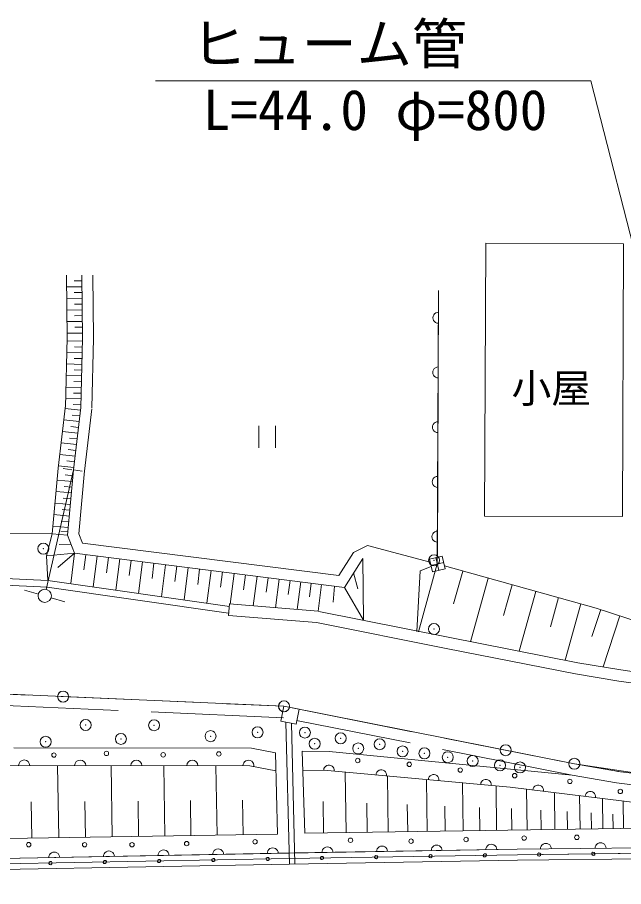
# Model space of a CAD drawing. Units: millimetres, scale not verified. Extents: x 40000 to 679997, y 20000 to 379998.
# Drawn here: x 471223 to 498707, y 301521 to 340938 of the extents above; entities that cross this region are included whole.
import ezdxf
from ezdxf.enums import TextEntityAlignment as Align

# ---------------------------------------------------------------- set-up
doc = ezdxf.new("R2010")
doc.units = ezdxf.units.MM
doc.header["$LTSCALE"] = 999.995
doc.header["$PDMODE"] = 32
doc.header["$PDSIZE"] = 500
doc.linetypes.add('DASHED', pattern=[7.5, 6, -1.5])
for name, color, linetype, lineweight in [('M-BGD', 7, 'Continuous', 13), ('M-BMK-ROW', 1, 'Continuous', 13), ('M-STR-HTXT', 7, 'Continuous', 13)]:
    doc.layers.add(name, color=color, linetype=linetype, lineweight=lineweight)
doc.layers.add('管理境界線', color=7, linetype='Continuous')
doc.styles.add('ＭＳ ゴシック', font='')
doc.styles.get('ＭＳ ゴシック').set_extended_font_data('MS Gothic')

# ---------------------------------------------------------------- blocks, each defined once
blk = doc.blocks.new('ﾌﾟﾛｯﾄﾏｰｸ-02_67')
at = {"color": 3, "linetype": 'Continuous', "lineweight": 13}
blk.add_circle((0, 0), 0.5, dxfattribs=at)
blk = doc.blocks.new('ﾌﾟﾛｯﾄﾏｰｸ-03_531')
at = {"color": 1, "linetype": 'Continuous', "lineweight": 13}
blk.add_circle((0, 0), 0.5, dxfattribs=at)
at = {"color": 1}
blk.add_point((0, 0), dxfattribs=at)
blk = doc.blocks.new('ﾌﾟﾛｯﾄﾏｰｸ-02_67_1')
at = {"color": 3, "linetype": 'Continuous', "lineweight": 13}
blk.add_circle((0, 0), 0.5, dxfattribs=at)

msp = doc.modelspace()

# ---------------------------------------------------------------- linework, layer by layer
at = {"layer": 'M-BGD'}
for p, q in [((492456, 330696), (492402.1, 318326.1)), ((498705.9, 330668.7), (492456, 330696)), ((498652, 318298.9), (498705.9, 330668.7)), ((474145.6, 329250.5), (474175.3, 326383.7)), ((474675.2, 326388.9), (474645.6, 329255.6)), ((474148.3, 328988), (473798.3, 328984.4)), ((474151, 328725.5), (473451.1, 328718.3)), ((474153.8, 328463), (473803.8, 328459.4)), ((490261.1, 316152), (490316.9, 328559)), ((490316.9, 328559), (490264.2, 316460.6)), ((474156.5, 328200.5), (473456.5, 328193.3)), ((474161.9, 327675.6), (473461.9, 327668.3)), ((474159.2, 327938.1), (473809.2, 327934.4)), ((474164.6, 327413.1), (473814.6, 327409.5)), ((474167.3, 327150.6), (473467.4, 327143.4)), ((474170, 326888.1), (473820.1, 326884.5)), ((474172.8, 326625.6), (473472.8, 326618.4)), ((474175.3, 326383.7), (474099.9, 323251.5)), ((474599.8, 323239.5), (474675.1, 326371.7)), ((474172.1, 326251.8), (473472.8, 326268.6)), ((474165.8, 325989.8), (473816.2, 325998.2)), ((474159.5, 325727.7), (473460.6, 325744.5)), ((474146.9, 325203.9), (473448.5, 325220.7)), ((474153.2, 325465.8), (473803.9, 325474.2)), ((474140.6, 324942.2), (473791.5, 324950.6)), ((474134.3, 324680.4), (473436.3, 324697.2)), ((474128, 324418.9), (473779.1, 324427.3)), ((474121.7, 324157.3), (473424.2, 324174.1)), ((474109.1, 323634.5), (473412.1, 323651.3)), ((474115.4, 323895.9), (473766.8, 323904.3)), ((474102.8, 323373.1), (473754.4, 323381.5)), ((474099.9, 323251.5), (473768, 320417.2)), ((474085.4, 323127.3), (473390.1, 323208.7)), ((474054.9, 322866.6), (473707.2, 322907.3)), ((474264.6, 320359), (474596.5, 323193.3)), ((474024.3, 322605.9), (473329.1, 322687.3)), ((473963.3, 322084.5), (473268, 322165.9)), ((473993.8, 322345.2), (473646.2, 322385.9)), ((482169.5, 322411.3), (482169.5, 321411.3)), ((482919.5, 321411.3), (482919.5, 322411.3)), ((473902.2, 321563), (473206.9, 321644.4)), ((473932.7, 321823.7), (473585.1, 321864.4)), ((473871.7, 321302.3), (473524, 321343)), ((473841.1, 321041.6), (473145.9, 321123)), ((473780.1, 320520.1), (473084.8, 320601.6)), ((473810.6, 320780.9), (473463, 320821.6)), ((473744.4, 320155.7), (473395.8, 320187.3)), ((473768, 320417.2), (473499.9, 317452.9)), ((474008.4, 317524), (474266, 320372.1)), ((473720.7, 319894.3), (473023.6, 319957.4)), ((473673.4, 319371.4), (472976.3, 319434.5)), ((473697.1, 319632.9), (473348.5, 319664.4)), ((473626.2, 318848.6), (472929, 318911.6)), ((473649.8, 319110), (473301.2, 319141.5)), ((473602.5, 318587.1), (473253.9, 318618.7)), ((473578.9, 318325.7), (472881.7, 318388.8)), ((473555.2, 318064.3), (473206.7, 318095.8)), ((492402.1, 318326.1), (498652, 318298.9)), ((473531.6, 317802.9), (472834.4, 317865.9)), ((472802.8, 317516), (468604, 317550)), ((473499.9, 317452.9), (472802.8, 317516)), ((473189.4, 317646.3), (473515, 317618.9)), ((473499.9, 317452.9), (473814.4, 316637.8)), ((474008.4, 317524), (474173.4, 317096.4)), ((473657.2, 317045.3), (473123.5, 317037.3)), ((474173.4, 317096.4), (485798.3, 315626.9)), ((486466.4, 316668.3), (487101.3, 316995.9)), ((487101.3, 316995.9), (489933, 316239.7)), ((473814.4, 316637.8), (472540.4, 316519.1)), ((473814.4, 316637.8), (473055.1, 315986.7)), ((473814.4, 316637.8), (473641.5, 315270)), ((473814.4, 316637.8), (486048.8, 315091.3)), ((474327.3, 316572.9), (474240.7, 315888.3)), ((485798.3, 315626.9), (486466.4, 316668.3)), ((474840.2, 316508.1), (474663.4, 315109.6)), ((475354.3, 316443.1), (475267.5, 315756.8)), ((475868.4, 316378.1), (475689.5, 314962.6)), ((476383.7, 316313), (476296.7, 315625.1)), ((476899, 316247.8), (476717.9, 314815.3)), ((477415.5, 316182.6), (477328.4, 315493.1)), ((486048.8, 315091.3), (486887.2, 316398.4)), ((490261.1, 316152), (489407.4, 313079.6)), ((489968.8, 316084.5), (490553.4, 316219.5)), ((490193.6, 316444.3), (490328.6, 315859.7)), ((477932, 316117.3), (477748.8, 314667.6)), ((478449.7, 316051.8), (478362.4, 315360.7)), ((478967.5, 315986.4), (478782.1, 314519.5)), ((479486.4, 315920.8), (479398.8, 315228.1)), ((480005.3, 315855.2), (479817.8, 314371.1)), ((480525.5, 315789.4), (480437.7, 315095.1)), ((486468, 315744.8), (486658.6, 315030.2)), ((497465, 314150.3), (490590.1, 316060.6)), ((491413.2, 315831.9), (490999, 314341.3)), ((472609, 315404), (480838.1, 314224.9)), ((481045.7, 315723.7), (480870.1, 314334.8)), ((481566.5, 315657.9), (481480.1, 314974.7)), ((482087.3, 315592), (481917.4, 314248.2)), ((482591.3, 315528.3), (482507.7, 314867.3)), ((483095.2, 315464.6), (482930.8, 314164.4)), ((483582.8, 315403), (483502, 314763.4)), ((484070.4, 315341.4), (483911.4, 314083.2)), ((492565.4, 315511.7), (491762.4, 312621.8)), ((471551.9, 314968.9), (472175.3, 314788.7)), ((472566.5, 315107), (480795.6, 313928)), ((484542.2, 315281.7), (484464, 314662.9)), ((485014, 315222.1), (484860.1, 314004.8)), ((485593.5, 315148.8), (485531.6, 314425)), ((486048.8, 315091.3), (486911.2, 313599)), ((493649.1, 315210.6), (493259.5, 313808.5)), ((472751.6, 314622), (473375, 314441.8)), ((494732.8, 314909.5), (493977.5, 312191.1)), ((495752.2, 314626.2), (495385.8, 313307.4)), ((496771.6, 314342.9), (496061.1, 311786.1)), ((503609.4, 312123.5), (497465, 314150.3)), ((497668.6, 314083.1), (497265.2, 312860.2)), ((498535.1, 313797.3), (497772.9, 311486.4)), ((483307.6, 309700.7), (483170.8, 309024.4)), ((483993.7, 309561.9), (483307.6, 309700.7)), ((483856.9, 308885.6), (483993.7, 309561.9)), ((483170.8, 309024.4), (483856.9, 308885.6)), ((483392.1, 308979.6), (483552.3, 302544.2)), ((483802.2, 302550.4), (483643.4, 308928.8)), ((471054.3, 307814.4), (481840.2, 307799.7)), ((481840.2, 307799.7), (482926.6, 307587.9)), ((481762.4, 306999.8), (470733.1, 307014.8)), ((473100.8, 303740.1), (473048.1, 307011.7)), ((475522.7, 303779.1), (475470.7, 307008.4)), ((477913.4, 303817.6), (477862.1, 307005.1)), ((480273.1, 303855.5), (480222.5, 307001.9)), ((482947, 306768.9), (481762.4, 306999.8)), ((485109.3, 306806.7), (484156.8, 306779.4)), ((485109.3, 306806.7), (484156.8, 306779.4)), ((493570.7, 306035.3), (485109.3, 306806.7)), ((493570.7, 306035.3), (485109.3, 306806.7)), ((486129.7, 303974.2), (486089.4, 306717.3)), ((488035.6, 304002.2), (487998.2, 306543.3)), ((489801, 304028.2), (489766.4, 306382.1)), ((491436.4, 304052.3), (491404.3, 306232.8)), ((492951.3, 304074.5), (492921.6, 306094.5)), ((500345, 305200.8), (493570.7, 306035.3)), ((493570.7, 306035.3), (500345, 305200.8)), ((494338.2, 304094.9), (494311, 305944.1)), ((495594.9, 304113.4), (495570.2, 305789)), ((496733.6, 304130.2), (496711.2, 305648.4)), ((497765.4, 304145.3), (497745.1, 305521.1)), ((471873.9, 303720.4), (471847.4, 305366.9)), ((474311.7, 303759.6), (474285.6, 305384.8)), ((476718, 303798.3), (476692.2, 305402.5)), ((479093.3, 303836.6), (479067.8, 305420)), ((481453, 303874.5), (481427.9, 305437.4)), ((485101.1, 303959.1), (485080.1, 305382.1)), ((487082.6, 303988.2), (487063.2, 305309.3)), ((488918.3, 304015.2), (488900.3, 305239)), ((490618.7, 304040.2), (490602, 305173.8)), ((492193.9, 304063.4), (492178.4, 305113.5)), ((498700.3, 304159.1), (498682, 305405.7)), ((493644.8, 304084.7), (493630.5, 305057.2)), ((494966.5, 304104.2), (494953.6, 304985.4)), ((496164.2, 304121.8), (496152.5, 304920.2)), ((497249.5, 304137.8), (497238.8, 304861.2)), ((498232.8, 304152.2), (498223.2, 304807.8)), ((483009.8, 303899.6), (483009.5, 303916.4)), ((503101.4, 304223.8), (484254.4, 303946.6)), ((470751.7, 303702.3), (483018.4, 303899.7)), ((493884.9, 303213.6), (483544.1, 303044.1)), ((493886.7, 303213.7), (483789.8, 303048.1)), ((512488.2, 303454.3), (493886.7, 303213.7)), ((511108.6, 303436.4), (493886.7, 303213.7)), ((512492, 303204.3), (493889.5, 302963.7)), ((483542.8, 303044.1), (470521.6, 302797.6)), ((483546.1, 302794.1), (470540.8, 302547.9)), ((483789.8, 303048.1), (470579.5, 302795.3)), ((493889.5, 302963.7), (483546.1, 302794.1)), ((512494.7, 302954.3), (493893.1, 302713.7)), ((483552.3, 302544.2), (470531.1, 302297.7)), ((483552.3, 302544.2), (493893.1, 302713.7))]:
    msp.add_line(p, q, dxfattribs=at)
at = {"layer": 'M-BGD', "linetype": 'DASHED'}
for p, q in [((473475.3, 326376.4), (473445.6, 329243.2)), ((473400.1, 323268.3), (473475.5, 326400.5)), ((473071.7, 320489.5), (473404.7, 323332.9)), ((472802.8, 317516), (473071.7, 320489.5)), ((473300.5, 320487.3), (473696.1, 320428)), ((473768, 320417.2), (472530.3, 314997.8)), ((473768, 320417.2), (474163.6, 320357.9)), ((472540.4, 316519.1), (472802.8, 317516)), ((472540.4, 316519.1), (472609, 315404)), ((486887.2, 316398.4), (486911.2, 313599)), ((489481.5, 315847.9), (489331.1, 313094.5)), ((489978.6, 316041.8), (489481.5, 315847.9)), ((468576.7, 315590.7), (472609, 315404)), ((468562.8, 315291), (472595.1, 315104.3)), ((480796.3, 313819.1), (480838.8, 314337.4)), ((480838.8, 314337.4), (484862.6, 314008)), ((480796.3, 313819.1), (484790.2, 313492.2)), ((484790.2, 313492.2), (490654.9, 312321.5)), ((490654.9, 312321.5), (496531.7, 311164.8)), ((443237.4, 311460.7), (483306.9, 309697.3)), ((496531.7, 311164.8), (498494, 310839.9)), ((483284, 309177.8), (443214.5, 310941.2)), ((498494, 310839.9), (500472.6, 310551.6)), ((496380.1, 306580.2), (483883.5, 309053.5)), ((482926.6, 307587.9), (483018.4, 303899.7)), ((484254.4, 303946.6), (484126.2, 307666.2)), ((496380.1, 306580.2), (498378.4, 306228.7)), ((498378.4, 306228.7), (500363.7, 305977.9))]:
    msp.add_line(p, q, dxfattribs=at)
at = {"layer": 'M-BGD'}
msp.add_lwpolyline([(490485.9, 316511.8), (489901.3, 316376.9), (490036.3, 315792.2), (490620.9, 315927.2)], close=True, dxfattribs=at)
at = {"layer": 'M-BGD', "linetype": 'DASHED'}
for points in [[(484892, 314002.1), (490756, 312831.5), (496624.4, 311676.5), (498574, 311353.8), (500516.9, 311070.7), (502659.1, 311015.9)], [(498468.4, 306740.9), (496475.6, 307091.4), (483984.5, 309563.6)], [(508522.1, 306269.9), (500403.6, 306497), (498443.5, 306744.6)]]:
    msp.add_lwpolyline(points, dxfattribs=at)
at = {"layer": 'M-BGD'}
for points in [[(496380.1, 306580.2), (485352.4, 307652), (484126.2, 307666.2)], [(482947, 306768.9), (481762.4, 306999.8), (470733.1, 307014.8)], [(530514.1, 303886.7), (529238.6, 303594.3), (527022.8, 303332.2), (512492, 303204.3), (493889.5, 302963.7), (483547.9, 302794.1), (470540.8, 302547.9), (451892.4, 304362.8)]]:
    msp.add_lwpolyline(points, dxfattribs=at)
for centre, radius in [((472463.5, 314705.3), 300), ((472880.3, 307484.9), 100), ((475260.8, 307559.5), 100), ((477831.3, 307496.9), 100), ((480355.6, 307536.8), 100), ((486653.3, 307239.1), 100), ((488989.3, 307065.9), 100), ((491299.7, 306807.6), 100), ((493767.8, 306551.7), 100), ((496270.6, 306292.6), 100), ((498558.7, 305836.9), 100), ((471736, 303424.1), 100), ((474270.2, 303421), 100), ((476419.4, 303419.6), 100), ((478895.8, 303471), 100), ((481998.2, 303553.9), 100), ((486324.8, 303625.3), 100), ((489072.1, 303581), 100), ((491565, 303658.9), 100), ((494196.6, 303723.5), 100), ((496587.1, 303755.2), 100)]:
    msp.add_circle(centre, radius, dxfattribs=at)
for centre, radius, start, end in [((490309.5, 327318.3), 248.2, 89.31502, 270.16932), ((490298.3, 324836.9), 248.2, 89.31502, 270.16932), ((490287.2, 322355.5), 248.2, 89.31502, 270.16932), ((490276, 319874.1), 248.2, 89.31502, 270.16932), ((490264.8, 317392.7), 248.2, 89.31502, 270.16932), ((471531.1, 307009.5), 254.2, 0.87289, 178.97102), ((474072.9, 307006.1), 254.2, 0.87289, 178.97102), ((476614.7, 307002.6), 254.2, 0.87289, 178.97102), ((479156.5, 306999.1), 254.2, 0.87289, 178.97102), ((481697.7, 306996.6), 253.5, 352.48591, 179.16992), ((485348, 306796.4), 238.6, 352.04625, 177.53594), ((487721.1, 306580), 238.6, 352.04625, 177.53594), ((490094.3, 306363.7), 238.6, 352.04625, 177.53594), ((492467.4, 306147.3), 238.6, 352.04625, 177.53594), ((494836.7, 305890.9), 238.6, 350.23261, 175.72229), ((497201.8, 305599.5), 238.6, 350.23261, 175.72229), ((497661.8, 303264.8), 247.7, 0.21224, 181.26999), ((475371.9, 302889.3), 247.7, 0.56736, 181.62511), ((477848.4, 302936.7), 247.7, 0.56736, 181.62511), ((480325, 302984.1), 247.7, 0.56736, 181.62511), ((482801.6, 303031.5), 247.7, 0.56736, 181.62511), ((485278.2, 303074.8), 247.7, 0.4104, 181.46814), ((487754.9, 303115.4), 247.7, 0.4104, 181.46814), ((490231.6, 303156), 247.7, 0.4104, 181.46814), ((492708.3, 303196.6), 247.7, 0.4104, 181.46814), ((495185, 303232.7), 247.7, 0.21224, 181.26999), ((472895.3, 302841.9), 247.7, 0.56736, 181.62511), ((477647.5, 302682.5), 75, 13, 193), ((480108.5, 302729), 75, 13, 193), ((480108.5, 302729), 75, 193, 13), ((482569.4, 302775.6), 75, 13, 193), ((482569.4, 302775.6), 75, 193, 13), ((485030.4, 302818.4), 75, 13, 193), ((485030.4, 302818.4), 75, 193, 13), ((487491.5, 302858.8), 75, 13, 193), ((487491.5, 302858.8), 75, 193, 13), ((489952.5, 302899.1), 75, 13, 193), ((489952.5, 302899.1), 75, 193, 13), ((492413.6, 302939.5), 75, 13, 193), ((492413.6, 302939.5), 75, 193, 13), ((494874.7, 302976.4), 75, 13, 193), ((494874.7, 302976.4), 75, 193, 13), ((497335.8, 303008.3), 75, 13, 193), ((497335.8, 303008.3), 75, 193, 13), ((472725.7, 302589.3), 75, 13, 193), ((472725.7, 302589.3), 75, 193, 13), ((475186.6, 302635.9), 75, 13, 193), ((475186.6, 302635.9), 75, 193, 13), ((477647.5, 302682.5), 75, 193, 13)]:
    msp.add_arc(centre, radius, start, end, dxfattribs=at)
for p in [(474321.7, 308846.9), (477422.5, 308838.9), (482110.9, 308518.9), (484257, 308506.8), (472506.2, 308088.5), (475914.3, 308219.3), (479979.9, 308343.6), (484702.3, 307998.9), (485877.6, 308247.6), (486673.9, 307786.8), (487647.8, 307977.7), (488684.5, 307651.5), (489677.3, 307564), (490735.4, 307389.8), (491860.5, 307219.8), (493105.3, 307020.8), (494009.8, 306924.3)]:
    msp.add_point(p, dxfattribs=at)
at = {"layer": 'M-BMK-ROW', "color": 30}
msp.add_lwpolyline([(569799.5, 316137.6), (556254.1, 327869.5), (554755.2, 329098.8), (550786.2, 325806.7), (549936.1, 325543.4), (549976.9, 325411.4), (535436.3, 321412.9), (535399.7, 321539.6), (534544.6, 321293.1), (531430.9, 319231.1), (528043.5, 316699.1), (520203.6, 310768.5), (512988.5, 307123.5), (510413.5, 306506.8), (508522.1, 306269.9), (500403.6, 306497), (496475.6, 307091.4), (483307.6, 309700.7), (473296.5, 310139.6), (463272.2, 310579), (453260, 311019.6), (443237.4, 311460.7), (432721.3, 312006.1)], dxfattribs=at)
at = {"layer": 'M-STR-HTXT'}
for p, q in [((477489, 338063.6), (497223.7, 338063.6)), ((497223.7, 338063.6), (509384.6, 290416.5))]:
    msp.add_line(p, q, dxfattribs=at)

# ---------------------------------------------------------------- block references
at = {"layer": 'M-BMK-ROW', "xscale": 499.9977, "yscale": 499.9977, "rotation": 345}
for p in [(472398.1, 316846.3), (490114.8, 316318.3), (490108.4, 313203.1)]:
    msp.add_blockref('ﾌﾟﾛｯﾄﾏｰｸ-03_531', p, dxfattribs=at)
at = {"layer": 'M-BMK-ROW', "xscale": 499.9976, "yscale": 499.9976}
for p in [(473296.5, 310138.4), (483314.2, 309699.2), (493359.4, 307708)]:
    msp.add_blockref('ﾌﾟﾛｯﾄﾏｰｸ-02_67', p, dxfattribs=at)
at = {"layer": '管理境界線', "xscale": 499.9976, "yscale": 499.9976}
for p in [(473296.5, 310139.6), (483307.6, 309700.7), (496475.6, 307091.4)]:
    msp.add_blockref('ﾌﾟﾛｯﾄﾏｰｸ-02_67_1', p, dxfattribs=at)

# ---------------------------------------------------------------- texts
at = {"layer": 'M-BGD', "style": 'ＭＳ ゴシック'}
msp.add_text('小屋', height=1320, dxfattribs=at).set_placement((495426.6, 324122.4), align=Align.MIDDLE_CENTER)
at = {"layer": 'M-STR-HTXT', "style": 'ＭＳ ゴシック'}
for s, p in [('ヒューム管', (479105.2, 338275.2)), ('L=44.0 φ=800', (479632.5, 335277.7))]:
    msp.add_text(s, height=1833, dxfattribs=at).set_placement(p, align=Align.BOTTOM_LEFT)

doc.saveas('drawing.dxf')
